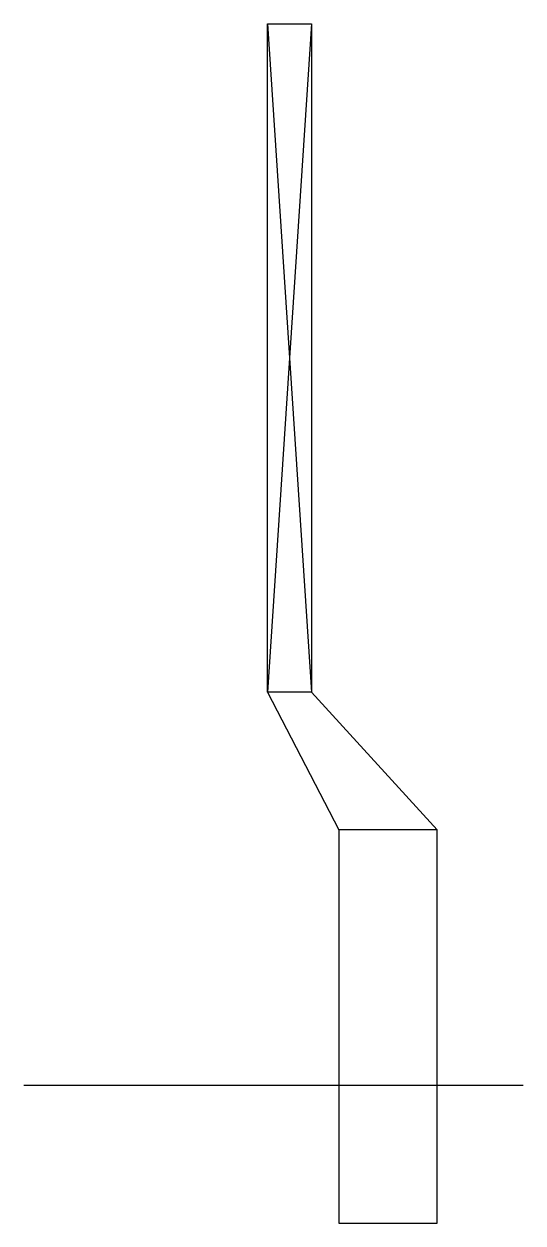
# Model space of a CAD drawing. Header units: millimetres. Extents: x -6.8 to 5.9, y 0 to 30.5.
import ezdxf

# ---------------------------------------------------------------- set-up
doc = ezdxf.new("R2010")
doc.units = ezdxf.units.MM
doc.layers.get('0').update_dxf_attribs({"linetype": 'CONTINUOUS'})

msp = doc.modelspace()

# ---------------------------------------------------------------- linework, layer by layer
for p, q in [((-0.56, 30.5), (0.56, 13.5)), ((0.56, 30.5), (0.56, 13.5)), ((3.75, 10), (1.25, 10)), ((5.936, 3.5), (-6.75, 3.5))]:
    msp.add_line(p, q)
msp.add_lwpolyline([(-0.56, 30.5), (0.56, 30.5), (-0.56, 13.5), (1.25, 10), (1.25, 0), (3.75, 0), (3.75, 10), (0.56, 13.5), (-0.56, 13.5)], close=True)

doc.saveas('drawing.dxf')
